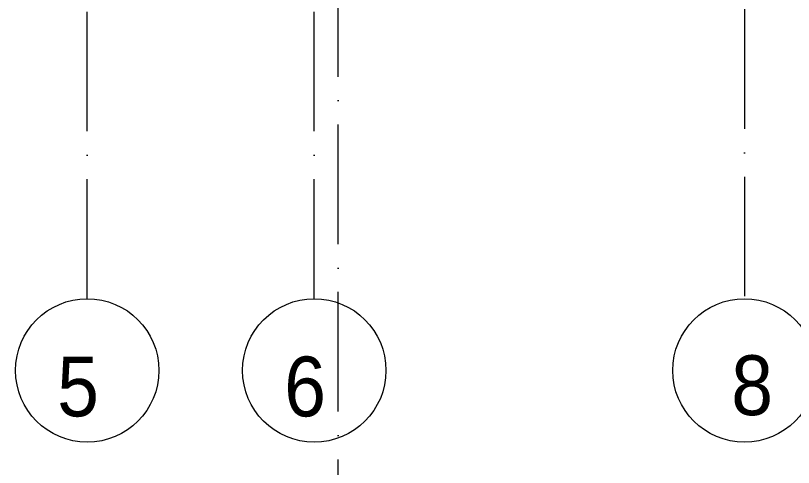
# Model space of a CAD drawing. Header units: millimetres. Extents: x -6467 to 106027, y -7090 to 195095.
# Drawn here: x 7150 to 13660, y 51047 to 54826 of the extents above; entities that cross this region are included whole.
import ezdxf

# ---------------------------------------------------------------- set-up
doc = ezdxf.new("R2010")
doc.units = ezdxf.units.MM
doc.linetypes.add('50_200_ШТРИХ_1Т_ш5_п1_п1_', pattern=[1400, 1000, -200, 0, -200])
for name, color, linetype, lineweight, true_color in [('Оси-1', 7, 'Continuous', 20, 0xaaaaaa), ('Оси-2', 7, 'Continuous', 9, 0xaaaaaa), ('Оси-3', 7, '50_200_ШТРИХ_1Т_ш5_п1_п1_', 9, 0xaaaaaa)]:
    doc.layers.add(name, color=color, linetype=linetype, lineweight=lineweight, true_color=true_color)
doc.styles.add('Arial', font='arial.ttf', dxfattribs={"width": 0.9, "height": 500})

# ---------------------------------------------------------------- blocks, each defined once
blk = doc.blocks.new('Ось сетки - Круг_Ø6_00__ISO-2_5_0_9K_-17386508-АИ_План этажа Радиаторы_2')
at = {"layer": 'Оси-1'}
blk.add_circle((0, 0), 3, dxfattribs=at)

msp = doc.modelspace()

# ---------------------------------------------------------------- linework, layer by layer
at = {"layer": 'Оси-3'}
for p, q in [((7750, 52458), (7750, 91281)), ((9650, 52458), (9650, 91281)), ((9850, -5889.7), (9850, 91281)), ((13250, 91281), (13250, 52458))]:
    msp.add_line(p, q, dxfattribs=at)

# ---------------------------------------------------------------- block references
at = {"layer": 'Оси-1', "xscale": 199.9999999999999, "yscale": 199.9999999999999, "zscale": 199.9999999999999}
for p in [(7750, 51858), (9650, 51858)]:
    msp.add_blockref('Ось сетки - Круг_Ø6_00__ISO-2_5_0_9K_-17386508-АИ_План этажа Радиаторы_2', p, dxfattribs=at)
at = {"layer": 'Оси-1', "xscale": 199.9999999999999, "yscale": 199.9999999999999, "zscale": 199.9999999999999, "rotation": 180}
msp.add_blockref('Ось сетки - Круг_Ø6_00__ISO-2_5_0_9K_-17386508-АИ_План этажа Радиаторы_2', (13250, 51858), dxfattribs=at)

# ---------------------------------------------------------------- texts
at = {"layer": 'Оси-2', "char_height": 500, "width": 358.2, "attachment_point": 5, "line_spacing_factor": 0.936439, "style": 'Arial'}
for s, insert in [('\\pxqc,t4.572,9.144,13.716,18.288,22.86,27.432,32.004,36.576,41.148,45.72,50.292,54.864,59.436,64.008,68.58,73.152,77.724,82.296,86.868,91.44,96.012,100.584,105.156,109.728,114.3,118.872,123.444,128.016,132.588,137.16,141.732,146.304;{5}', (7673.1, 51720.5)), ('\\pxqc,t4.572,9.144,13.716,18.288,22.86,27.432,32.004,36.576,41.148,45.72,50.292,54.864,59.436,64.008,68.58,73.152,77.724,82.296,86.868,91.44,96.012,100.584,105.156,109.728,114.3,118.872,123.444,128.016,132.588,137.16,141.732,146.304;{6}', (9573.1, 51720.5)), ('\\pxqc,t4.572,9.144,13.716,18.288,22.86,27.432,32.004,36.576,41.148,45.72,50.292,54.864,59.436,64.008,68.58,73.152,77.724,82.296,86.868,91.44,96.012,100.584,105.156,109.728,114.3,118.872,123.444,128.016,132.588,137.16,141.732,146.304;{8}', (13314.3, 51730.8))]:
    msp.add_mtext(s, dxfattribs=dict(at, insert=insert))

doc.saveas('drawing.dxf')
